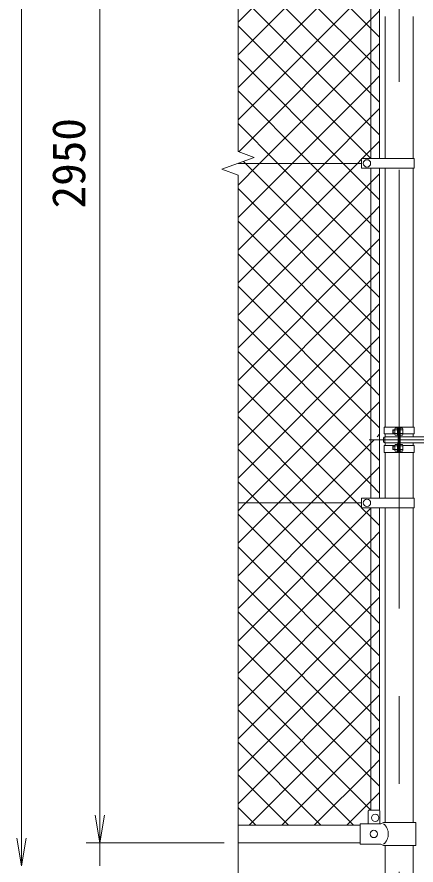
# Model space of a CAD drawing. Units: millimetres, scale not verified. Extents: x -6299 to 6301, y -4455 to 4455.
# Drawn here: x -4313 to -3446, y -1104 to 737 of the extents above; entities that cross this region are included whole.
import ezdxf
from ezdxf.enums import TextEntityAlignment as Align

# ---------------------------------------------------------------- set-up
doc = ezdxf.new("R2010")
doc.units = ezdxf.units.MM
doc.header["$LTSCALE"] = 30
doc.linetypes.add('USER1', pattern=[50.8, 31.75, -6.35, 6.35, -6.35])
for name, color, linetype, lineweight in [('0-3_D-BMK', 2, 'USER1', 13), ('0-4_D-STR1', 1, 'Continuous', 18), ('0-5_D-STR3', 3, 'Continuous', 13), ('0-9_D-STR-DIM', 7, 'Continuous', 9), ('0-A_0', 7, 'Continuous', 9), ('0-B_D-STR2', 7, 'Continuous', 9)]:
    doc.layers.add(name, color=color, linetype=linetype, lineweight=lineweight)
doc.styles.add('ＭＳ ゴシック', font='')
doc.styles.get('ＭＳ ゴシック').set_extended_font_data('MS Gothic')

# ---------------------------------------------------------------- blocks, each defined once
blk = doc.blocks.new('_Open')
at = {"layer": '0-A_0'}
blk.add_line((-30, 5), (0, 0), dxfattribs=at)
blk.add_lwpolyline([(-30, -5), (0, 0), (-30, 0)], dxfattribs=at)

msp = doc.modelspace()

# ---------------------------------------------------------------- linework, layer by layer
at = {"layer": '0-3_D-BMK'}
for p, q in [((-3482.83, 1929.08), (-3482.83, -1466.74)), ((-3547.88, -181.16), (-3207.88, -181.16))]:
    msp.add_line(p, q, dxfattribs=at)
at = {"layer": '0-4_D-STR1'}
for p, q in [((-3513.08, 737.94), (-3513.08, 429.34)), ((-3452.58, 737.94), (-3452.58, 429.34)), ((-3513.08, 408.34), (-3513.08, -153.66)), ((-3452.58, 408.34), (-3452.58, -153.66)), ((-3513.08, -168.66), (-3513.08, -174.66)), ((-3452.58, -168.66), (-3452.58, -174.66)), ((-3513.08, -187.66), (-3513.08, -193.66)), ((-3452.58, -187.66), (-3452.58, -193.66)), ((-3513.08, -208.66), (-3513.08, -307.66)), ((-3452.58, -208.66), (-3452.58, -307.66)), ((-3513.08, -328.66), (-3513.08, -1012.06)), ((-3452.58, -328.66), (-3452.58, -1012.06)), ((-3567.83, -1018.16), (-3832.83, -1018.16)), ((-3567.83, -1056.16), (-3832.83, -1056.16)), ((-3513.08, -1062.06), (-3513.08, -1456.16)), ((-3452.58, -1062.06), (-3452.58, -1456.16))]:
    msp.add_line(p, q, dxfattribs=at)
at = {"layer": '0-5_D-STR3'}
for p, q in [((-3544.33, 1145.54), (-3544.33, 429.34)), ((-3525.33, 1145.54), (-3525.33, 429.34)), ((-3564.83, 429.34), (-3564.83, 408.34)), ((-3450.03, 429.34), (-3564.83, 429.34)), ((-3450.03, 429.34), (-3450.03, 408.34)), ((-3832.83, 418.84), (-3564.83, 418.84)), ((-3450.03, 408.34), (-3564.83, 408.34)), ((-3544.33, 408.34), (-3544.33, -307.66)), ((-3515.38, -153.66), (-3450.28, -153.66)), ((-3515.38, -153.66), (-3515.38, -168.66)), ((-3496.53, -160.34), (-3495.86, -159.66)), ((-3496.53, -160.34), (-3496.53, -166.98)), ((-3492.23, -160.34), (-3496.53, -160.34)), ((-3492.23, -159.66), (-3495.86, -159.66)), ((-3495.86, -159.66), (-3495.86, -167.66)), ((-3492.23, -157.84), (-3492.23, -169.44)), ((-3486.73, -156.16), (-3491.63, -156.16)), ((-3486.73, -159.66), (-3491.63, -159.66)), ((-3485.13, -155.16), (-3486.73, -155.16)), ((-3486.73, -155.16), (-3486.73, -172.16)), ((-3485.13, -153.66), (-3485.13, -208.66)), ((-3482.83, -153.66), (-3482.83, -208.66)), ((-3480.53, -153.66), (-3480.53, -208.66)), ((-3480.53, -154.76), (-3480.53, -172.56)), ((-3480.53, -156.16), (-3475.63, -156.16)), ((-3480.53, -159.66), (-3475.63, -159.66)), ((-3475.03, -157.84), (-3475.03, -169.44)), ((-3450.28, -153.66), (-3450.28, -168.66)), ((-3517.18, -177.66), (-3517.18, -184.66)), ((-3515.38, -168.66), (-3492.23, -168.66)), ((-3514.18, -174.66), (-3485.13, -174.66)), ((-3514.18, -174.66), (-3514.18, -187.66)), ((-3496.53, -166.98), (-3495.86, -167.66)), ((-3492.23, -166.98), (-3496.53, -166.98)), ((-3492.23, -167.66), (-3495.86, -167.66)), ((-3486.73, -167.66), (-3491.63, -167.66)), ((-3486.73, -171.16), (-3491.63, -171.16)), ((-3485.13, -172.16), (-3486.73, -172.16)), ((-3480.53, -167.66), (-3475.63, -167.66)), ((-3480.53, -171.16), (-3475.63, -171.16)), ((-3480.53, -174.66), (-3357.18, -174.66)), ((-3475.03, -168.66), (-3450.28, -168.66)), ((-3515.38, -193.66), (-3492.23, -193.66)), ((-3515.38, -208.66), (-3515.38, -193.66)), ((-3514.18, -187.66), (-3485.13, -187.66)), ((-3496.53, -195.34), (-3495.86, -194.66)), ((-3492.23, -195.34), (-3496.53, -195.34)), ((-3496.53, -201.98), (-3496.53, -195.34)), ((-3492.23, -201.98), (-3496.53, -201.98)), ((-3496.53, -201.98), (-3495.86, -202.66)), ((-3495.86, -202.66), (-3495.86, -194.66)), ((-3492.23, -194.66), (-3495.86, -194.66)), ((-3492.23, -204.48), (-3492.23, -192.88)), ((-3486.73, -191.16), (-3491.63, -191.16)), ((-3486.73, -194.66), (-3491.63, -194.66)), ((-3486.73, -207.16), (-3486.73, -190.16)), ((-3485.13, -190.16), (-3486.73, -190.16)), ((-3480.53, -187.66), (-3357.18, -187.66)), ((-3480.53, -191.16), (-3475.63, -191.16)), ((-3480.53, -194.66), (-3475.63, -194.66)), ((-3475.13, -193.66), (-3450.28, -193.66)), ((-3475.03, -192.84), (-3475.03, -204.44)), ((-3450.28, -208.66), (-3450.28, -193.66)), ((-3515.38, -208.66), (-3450.28, -208.66)), ((-3492.23, -202.66), (-3495.86, -202.66)), ((-3486.73, -202.66), (-3491.63, -202.66)), ((-3486.73, -206.16), (-3491.63, -206.16)), ((-3485.13, -207.16), (-3486.73, -207.16)), ((-3480.53, -202.66), (-3475.63, -202.66)), ((-3480.53, -206.16), (-3475.63, -206.16)), ((-3564.83, -307.66), (-3564.83, -328.66)), ((-3450.03, -307.66), (-3564.83, -307.66)), ((-3450.03, -307.66), (-3450.03, -328.66)), ((-3832.83, -318.16), (-3564.83, -318.16)), ((-3450.03, -328.66), (-3564.83, -328.66)), ((-3544.33, -985.06), (-3544.33, -328.66)), ((-3525.33, -985.74), (-3525.33, -328.66)), ((-3549.83, -987.06), (-3549.83, -1015.06)), ((-3526.83, -985.06), (-3547.83, -985.06)), ((-3524.83, -987.06), (-3524.83, -1015.06)), ((-3522.63, -1015.06), (-3516.63, -1012.06)), ((-3446.73, -1012.06), (-3516.63, -1012.06)), ((-3446.73, -1012.06), (-3446.73, -1062.06)), ((-3522.63, -1015.06), (-3567.83, -1015.06)), ((-3567.83, -1059.06), (-3567.83, -1015.06)), ((-3522.63, -1059.06), (-3567.83, -1059.06)), ((-3522.63, -1059.06), (-3516.63, -1062.06)), ((-3446.73, -1062.06), (-3516.63, -1062.06))]:
    msp.add_line(p, q, dxfattribs=at)
msp.add_lwpolyline([(-3525.33, 408.34), (-3525.33, -187.66), (-3525.33, -307.66)], dxfattribs=at)
for centre in [(-3552.83, 418.84), (-3552.83, -318.16), (-3534.83, -1002.06), (-3537.83, -1037.06)]:
    msp.add_circle(centre, 8, dxfattribs=at)
for centre, radius, start, end in [((-3489.39, -157.91), 2.85, 142.09851, 217.90149), ((-3478.6, -163.66), 13.63, 162.93847, 197.06153), ((-3488.67, -163.66), 13.63, 342.93847, 17.06153), ((-3477.88, -157.91), 2.85, 322.09851, 37.90149), ((-3514.18, -177.66), 3, 90, 180), ((-3489.38, -169.41), 2.85, 142.14171, 217.85829), ((-3477.89, -169.41), 2.85, 322.14171, 37.85829), ((-3514.18, -184.66), 3, 180, 270), ((-3489.38, -192.91), 2.85, 142.14171, 217.85829), ((-3478.6, -198.66), 13.63, 162.93847, 197.06153), ((-3488.67, -198.66), 13.63, 342.93847, 17.06153), ((-3477.88, -192.91), 2.85, 322.09851, 37.90149), ((-3489.39, -204.41), 2.85, 142.09851, 217.90149), ((-3477.89, -204.41), 2.85, 322.14171, 37.85829), ((-3547.83, -987.06), 2, 90, 180), ((-3526.83, -987.06), 2, 0, 90), ((-3535.22, -1037.06), 28.8, 310.19176, 49.80824)]:
    msp.add_arc(centre, radius, start, end, dxfattribs=at)
at = {"layer": '0-9_D-STR-DIM'}
for p, q in [((-3832.83, 444.49), (-3832.83, 1956.84)), ((-4302.83, -1046.16), (-4302.83, 1833.84)), ((-4132.83, -996.16), (-4132.83, 1833.84)), ((-3797.6, 431.66), (-3832.83, 444.49)), ((-3868.07, 406.01), (-3797.6, 431.66)), ((-3832.83, 393.19), (-3868.07, 406.01)), ((-3832.83, -1199.16), (-3832.83, 393.19)), ((-4132.83, -996.16), (-4132.83, -936.16)), ((-3862.83, -1056.16), (-4162.83, -1056.16)), ((-3862.83, -1056.16), (-4162.83, -1056.16)), ((-4132.83, -1106.16), (-4132.83, -1056.16))]:
    msp.add_line(p, q, dxfattribs=at)
at = {"layer": '0-B_D-STR2'}
for p, q in [((-3832.83, 725.37), (-3544.33, 1013.87)), ((-3544.33, 712.02), (-3832.83, 1000.52)), ((-3832.83, 654.66), (-3544.33, 943.16)), ((-3544.33, 641.31), (-3832.83, 929.81)), ((-3832.83, 583.95), (-3544.33, 872.45)), ((-3544.33, 570.6), (-3832.83, 859.1)), ((-3832.83, 513.24), (-3544.33, 801.74)), ((-3544.33, 499.89), (-3832.83, 788.39)), ((-3544.49, 429.34), (-3832.83, 717.68)), ((-3525.33, 693.02), (-3544.33, 712.02)), ((-3544.33, 660.32), (-3525.33, 679.32)), ((-3604.7, 418.84), (-3832.83, 646.97)), ((-3785.81, 418.84), (-3544.33, 660.32)), ((-3525.33, 622.31), (-3544.33, 641.31)), ((-3544.33, 589.61), (-3525.33, 608.61)), ((-3715.1, 418.84), (-3544.33, 589.61)), ((-3675.42, 418.84), (-3832.83, 576.26)), ((-3525.33, 551.6), (-3544.33, 570.6)), ((-3544.33, 518.89), (-3525.33, 537.89)), ((-3644.39, 418.84), (-3544.33, 518.89)), ((-3746.13, 418.84), (-3832.83, 505.55)), ((-3525.33, 480.89), (-3544.33, 499.89)), ((-3832.83, 371.82), (-3785.81, 418.84)), ((-3832.83, 301.11), (-3715.1, 418.84)), ((-3832.83, 230.39), (-3644.39, 418.84)), ((-3544.33, 217.05), (-3746.13, 418.84)), ((-3544.33, 287.76), (-3675.42, 418.84)), ((-3544.33, 358.47), (-3604.7, 418.84)), ((-3544.33, 377.47), (-3525.33, 396.47)), ((-3832.83, 88.97), (-3544.33, 377.47)), ((-3544.33, 75.63), (-3832.83, 364.13)), ((-3525.33, 339.47), (-3544.33, 358.47)), ((-3544.33, 306.76), (-3525.33, 325.76)), ((-3832.83, 18.26), (-3544.33, 306.76)), ((-3544.33, 4.91), (-3832.83, 293.41)), ((-3525.33, 268.76), (-3544.33, 287.76)), ((-3544.33, 236.05), (-3525.33, 255.05)), ((-3832.83, -52.45), (-3544.33, 236.05)), ((-3544.33, -65.8), (-3832.83, 222.7)), ((-3525.33, 198.05), (-3544.33, 217.05)), ((-3544.33, 165.34), (-3525.33, 184.34)), ((-3832.83, -123.16), (-3544.33, 165.34)), ((-3544.33, -136.51), (-3832.83, 151.99)), ((-3544.33, 94.63), (-3525.33, 113.63)), ((-3832.83, -193.87), (-3544.33, 94.63)), ((-3544.33, -207.22), (-3832.83, 81.28)), ((-3525.33, 56.63), (-3544.33, 75.63)), ((-3544.33, 23.92), (-3525.33, 42.92)), ((-3832.83, -264.58), (-3544.33, 23.92)), ((-3544.33, -277.93), (-3832.83, 10.57)), ((-3525.33, -14.09), (-3544.33, 4.91)), ((-3544.33, -46.79), (-3525.33, -27.79)), ((-3815.7, -318.16), (-3544.33, -46.79)), ((-3525.33, -84.8), (-3544.33, -65.8)), ((-3544.33, -117.5), (-3525.33, -98.5)), ((-3744.99, -318.16), (-3544.33, -117.5)), ((-3645.52, -318.16), (-3832.83, -130.85)), ((-3525.33, -155.51), (-3544.33, -136.51)), ((-3530.78, -174.66), (-3525.33, -169.21)), ((-3716.23, -318.16), (-3832.83, -201.56)), ((-3525.33, -226.22), (-3544.33, -207.22)), ((-3786.94, -318.16), (-3832.83, -272.27)), ((-3525.33, -296.93), (-3544.33, -277.93)), ((-3832.83, -335.29), (-3815.7, -318.16)), ((-3832.83, -406), (-3744.99, -318.16)), ((-3544.33, -560.77), (-3786.94, -318.16)), ((-3544.33, -490.06), (-3716.23, -318.16)), ((-3544.33, -419.35), (-3645.52, -318.16)), ((-3544.33, -631.48), (-3832.83, -342.98)), ((-3544.33, -400.34), (-3525.33, -381.34)), ((-3832.83, -688.84), (-3544.33, -400.34)), ((-3544.33, -702.19), (-3832.83, -413.69)), ((-3525.33, -438.35), (-3544.33, -419.35)), ((-3544.33, -471.05), (-3525.33, -452.05)), ((-3832.83, -759.55), (-3544.33, -471.05)), ((-3544.33, -772.9), (-3832.83, -484.4)), ((-3525.33, -509.06), (-3544.33, -490.06)), ((-3544.33, -541.77), (-3525.33, -522.77)), ((-3832.83, -830.27), (-3544.33, -541.77)), ((-3544.33, -843.61), (-3832.83, -555.11)), ((-3525.33, -579.77), (-3544.33, -560.77)), ((-3544.33, -612.48), (-3525.33, -593.48)), ((-3832.83, -900.98), (-3544.33, -612.48)), ((-3544.33, -914.32), (-3832.83, -625.82)), ((-3525.33, -650.48), (-3544.33, -631.48)), ((-3544.33, -683.19), (-3525.33, -664.19)), ((-3832.83, -971.69), (-3544.33, -683.19)), ((-3525.33, -721.19), (-3544.33, -702.19)), ((-3544.33, -753.9), (-3525.33, -734.9)), ((-3808.6, -1018.16), (-3544.33, -753.9)), ((-3581.92, -1018.16), (-3832.83, -767.25)), ((-3525.33, -791.9), (-3544.33, -772.9)), ((-3544.33, -824.61), (-3525.33, -805.61)), ((-3737.89, -1018.16), (-3544.33, -824.61)), ((-3652.63, -1018.16), (-3832.83, -837.96)), ((-3525.33, -862.61), (-3544.33, -843.61)), ((-3544.33, -895.32), (-3525.33, -876.32)), ((-3667.18, -1018.16), (-3544.33, -895.32)), ((-3723.34, -1018.16), (-3832.83, -908.67)), ((-3525.33, -933.32), (-3544.33, -914.32)), ((-3544.33, -966.03), (-3525.33, -947.03)), ((-3596.47, -1018.16), (-3544.33, -966.03)), ((-3794.05, -1018.16), (-3832.83, -979.38))]:
    msp.add_line(p, q, dxfattribs=at)
for points in [[(-3831.39, 443.97), (-3544.33, 731.03), (-3525.33, 750.03)], [(-3563.18, 429.34), (-3544.33, 448.18), (-3525.33, 467.18)], [(-3832.83, 159.68), (-3573.68, 418.84), (-3564.83, 427.68)], [(-3525.33, 127.34), (-3544.33, 146.34), (-3816.84, 418.84), (-3821.11, 423.11)], [(-3564.83, -328.14), (-3574.81, -318.16), (-3832.83, -60.14)], [(-3832.83, -476.71), (-3674.28, -318.16), (-3544.33, -188.21), (-3537.28, -181.16), (-3537.18, -181.06)], [(-3832.83, -547.42), (-3603.57, -318.16), (-3544.33, -258.92), (-3525.33, -239.92)], [(-3832.83, -618.13), (-3544.33, -329.63), (-3543.36, -328.66)], [(-3525.33, -367.64), (-3544.33, -348.64), (-3564.31, -328.66)], [(-3544.31, -985.06), (-3544.33, -985.04), (-3832.83, -696.54)]]:
    msp.add_lwpolyline(points, dxfattribs=at)

# ---------------------------------------------------------------- block references
at = {"layer": '0-9_D-STR-DIM', "xscale": 2, "yscale": 2, "rotation": 270}
for p in [(-4132.83, -1056.16), (-4132.83, -1056.16), (-4302.83, -1106.16)]:
    msp.add_blockref('_Open', p, dxfattribs=at)

# ---------------------------------------------------------------- texts
at = {"layer": '0-9_D-STR-DIM', "style": 'ＭＳ ゴシック'}
msp.add_text('2950', height=72.14, rotation=90, dxfattribs=at).set_placement((-4142.96, 320.96), align=Align.BOTTOM_LEFT)

doc.saveas('drawing.dxf')
